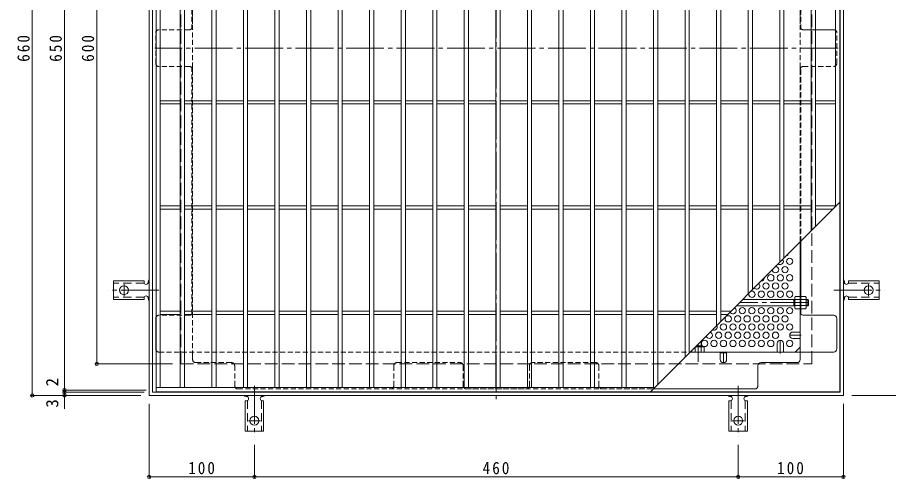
# Model space of a CAD drawing. Units: millimetres at full size, sheet at 1:4. Extents: x -950 to 1126, y -781 to 780.
# Drawn here: x -950 to -122, y -86 to 352 of the extents above; entities that cross this region are included whole.
import ezdxf
from ezdxf.enums import TextEntityAlignment as Align

# ---------------------------------------------------------------- set-up
doc = ezdxf.new("R2010")
doc.units = ezdxf.units.MM
doc.header["$LTSCALE"] = 4
doc.header["$PDMODE"] = 32
doc.header["$PDSIZE"] = 3.2
for name, pattern in [('CHAIN1', [8, 5, -1, 1, -1]), ('CHAIN2', [12, 9, -1, 1, -1]), ('DASHED1', [1.8, 1.2, -0.6]), ('DASHED2', [3, 2, -1]), ('DASHED3', [4, 3, -1])]:
    doc.linetypes.add(name, pattern=pattern)
for name, color, linetype, lineweight in [('A-1_躯体', 3, 'Continuous', 9), ('A-2_仕上', 3, 'Continuous', 9), ('A-4_その他', 7, 'Continuous', 9), ('A-6_寸法', 2, 'Continuous', 9), ('A-7_ハッチ', 2, 'Continuous', 9), ('A-8_記号', 2, 'Continuous', 9), ('A-A_ﾊｯﾁ-ﾜｸ', 3, 'Continuous', 9), ('A-B_ﾊｯﾁ', 2, 'Continuous', 9)]:
    doc.layers.add(name, color=color, linetype=linetype, lineweight=lineweight)
doc.styles.add('ＭＳ ゴシック', font='')
doc.styles.get('ＭＳ ゴシック').set_extended_font_data('MS Gothic')

msp = doc.modelspace()

# ---------------------------------------------------------------- linework, layer by layer
at = {"layer": 'A-1_躯体', "color": 2}
for p, q in [((-824.713, -6.838), (-824.713, 653.162)), ((-821.713, -3.838), (-821.713, 650.162)), ((-167.713, 650.162), (-167.713, -3.838)), ((-164.713, 653.162), (-164.713, -6.838)), ((-164.713, -6.838), (-824.713, -6.838)), ((-167.713, -3.838), (-821.713, -3.838))]:
    msp.add_line(p, q, dxfattribs=at)
at = {"layer": 'A-1_躯体', "color": 2, "linetype": 'DASHED3'}
for p, q in [((-794.713, 23.162), (-794.713, 623.161)), ((-194.713, 23.162), (-194.713, 623.161)), ((-794.713, 23.162), (-194.713, 23.162))]:
    msp.add_line(p, q, dxfattribs=at)
at = {"layer": 'A-1_躯体'}
for p, q in [((-210.913, 84.359), (-260.517, 84.359)), ((-211.913, 78.359), (-211.913, 84.359)), ((-211.913, 83.859), (-210.913, 83.859)), ((-198.413, 84.359), (-200.113, 84.359)), ((-200.113, 83.859), (-197.913, 83.859)), ((-198.413, 78.359), (-198.413, 84.359)), ((-198.413, 84.359), (-197.913, 83.859)), ((-197.913, 78.859), (-197.913, 83.859)), ((-210.913, 78.359), (-266.517, 78.359)), ((-211.913, 78.859), (-210.913, 78.859)), ((-200.113, 78.859), (-197.913, 78.859)), ((-198.413, 78.359), (-200.113, 78.359)), ((-198.413, 78.359), (-197.913, 78.859)), ((-299.913, 44.963), (-299.913, 39.359)), ((-305.413, 39.463), (-305.413, 39.359)), ((-304.517, 40.359), (-299.913, 40.359)), ((-300.413, 40.359), (-300.413, 39.359))]:
    msp.add_line(p, q, dxfattribs=at)
at = {"layer": 'A-1_躯体', "linetype": 'CHAIN2'}
for p, q in [((-197.913, 81.359), (-263.517, 81.359)), ((-302.913, 41.963), (-302.913, 25.126))]:
    msp.add_line(p, q, dxfattribs=at)
at = {"layer": 'A-2_仕上'}
for p, q in [((-818.213, -3.338), (-818.213, 646.662)), ((-814.212, 0.662), (-814.212, 642.662)), ((-795.213, 0.662), (-795.213, 642.662)), ((-791.213, 0.662), (-791.213, 642.662)), ((-765.213, 0.662), (-765.213, 642.662)), ((-761.213, 0.662), (-761.213, 642.662)), ((-735.213, 0.662), (-735.213, 642.662)), ((-731.213, 0.662), (-731.213, 642.662)), ((-705.213, 0.662), (-705.213, 642.662)), ((-701.213, 0.662), (-701.213, 642.662)), ((-675.213, 0.662), (-675.213, 642.662)), ((-671.213, 0.662), (-671.213, 642.662)), ((-645.213, 0.662), (-645.213, 642.662)), ((-641.213, 0.662), (-641.213, 642.662)), ((-615.213, 0.662), (-615.213, 642.662)), ((-611.213, 0.662), (-611.213, 642.662)), ((-585.213, 0.662), (-585.213, 642.662)), ((-581.213, 0.662), (-581.213, 642.662)), ((-555.213, 0.662), (-555.213, 642.662)), ((-551.213, 0.662), (-551.213, 642.662)), ((-525.213, 0.662), (-525.213, 642.662)), ((-521.213, 0.662), (-521.213, 642.662)), ((-495.213, 0.662), (-495.213, 642.662)), ((-491.213, 0.662), (-491.213, 642.662)), ((-465.213, 0.662), (-465.213, 642.662)), ((-461.213, 0.662), (-461.213, 642.662)), ((-435.213, 0.662), (-435.213, 642.662)), ((-431.213, 0.662), (-431.213, 642.662)), ((-405.213, 0.662), (-405.213, 642.662)), ((-401.213, 0.662), (-401.213, 642.662)), ((-375.213, 0.662), (-375.213, 642.662)), ((-371.213, 0.662), (-371.213, 642.662)), ((-345.213, 0.662), (-345.213, 642.662)), ((-341.213, 3.663), (-341.213, 642.662)), ((-315.213, 29.663), (-315.213, 642.662)), ((-311.213, 33.663), (-311.213, 642.662)), ((-285.212, 59.663), (-285.212, 642.662)), ((-281.213, 63.663), (-281.213, 642.662)), ((-255.212, 89.663), (-255.212, 642.662)), ((-251.212, 93.663), (-251.212, 642.662)), ((-225.212, 119.663), (-225.212, 642.662)), ((-221.212, 123.663), (-221.212, 642.662)), ((-195.212, 149.663), (-195.212, 642.662)), ((-191.212, 153.663), (-191.212, 642.662)), ((-172.212, 172.663), (-172.212, 642.662)), ((-814.212, 273.162), (-795.213, 273.162)), ((-814.212, 270.163), (-795.213, 270.163)), ((-791.213, 273.162), (-765.213, 273.162)), ((-791.213, 270.163), (-765.213, 270.163)), ((-761.213, 273.162), (-735.213, 273.162)), ((-761.213, 270.163), (-735.213, 270.163)), ((-731.213, 273.162), (-705.213, 273.162)), ((-731.213, 270.163), (-705.213, 270.163)), ((-701.213, 273.162), (-675.213, 273.162)), ((-701.213, 270.163), (-675.213, 270.163)), ((-671.213, 273.162), (-645.213, 273.162)), ((-671.213, 270.163), (-645.213, 270.163)), ((-641.213, 273.162), (-615.213, 273.162)), ((-641.213, 270.163), (-615.213, 270.163)), ((-611.213, 273.162), (-585.213, 273.162)), ((-611.213, 270.163), (-585.213, 270.163)), ((-581.213, 273.162), (-555.213, 273.162)), ((-581.213, 270.163), (-555.213, 270.163)), ((-551.213, 273.162), (-525.213, 273.162)), ((-551.213, 270.163), (-525.213, 270.163)), ((-521.213, 273.162), (-495.213, 273.162)), ((-521.213, 270.163), (-495.213, 270.163)), ((-491.213, 273.162), (-465.213, 273.162)), ((-491.213, 270.163), (-465.213, 270.163)), ((-461.213, 273.162), (-435.213, 273.162)), ((-461.213, 270.163), (-435.213, 270.163)), ((-431.213, 273.162), (-405.213, 273.162)), ((-431.213, 270.163), (-405.213, 270.163)), ((-401.213, 273.162), (-375.213, 273.162)), ((-401.213, 270.163), (-375.213, 270.163)), ((-371.213, 273.162), (-345.213, 273.162)), ((-371.213, 270.163), (-345.213, 270.163)), ((-341.213, 273.162), (-315.213, 273.162)), ((-341.213, 270.163), (-315.213, 270.163)), ((-311.213, 273.162), (-285.212, 273.162)), ((-311.213, 270.163), (-285.212, 270.163)), ((-281.213, 273.162), (-255.212, 273.162)), ((-281.213, 270.163), (-255.212, 270.163)), ((-251.212, 273.162), (-225.212, 273.162)), ((-251.212, 270.163), (-225.212, 270.163)), ((-221.212, 273.162), (-195.212, 273.162)), ((-221.212, 270.163), (-195.212, 270.163)), ((-191.212, 273.162), (-172.212, 273.162)), ((-191.212, 270.163), (-172.212, 270.163)), ((-168.212, 176.663), (-348.213, -3.338)), ((-814.212, 173.162), (-795.213, 173.162)), ((-814.212, 170.163), (-795.213, 170.163)), ((-791.213, 173.162), (-765.213, 173.162)), ((-791.213, 170.163), (-765.213, 170.163)), ((-761.213, 173.162), (-735.213, 173.162)), ((-761.213, 170.163), (-735.213, 170.163)), ((-731.213, 173.162), (-705.213, 173.162)), ((-731.213, 170.163), (-705.213, 170.163)), ((-701.213, 173.162), (-675.213, 173.162)), ((-701.213, 170.163), (-675.213, 170.163)), ((-671.213, 173.162), (-645.213, 173.162)), ((-671.213, 170.163), (-645.213, 170.163)), ((-641.213, 173.162), (-615.213, 173.162)), ((-641.213, 170.163), (-615.213, 170.163)), ((-611.213, 173.162), (-585.213, 173.162)), ((-611.213, 170.163), (-585.213, 170.163)), ((-581.213, 173.162), (-555.213, 173.162)), ((-581.213, 170.163), (-555.213, 170.163)), ((-551.213, 173.162), (-525.213, 173.162)), ((-551.213, 170.163), (-525.213, 170.163)), ((-521.213, 173.162), (-495.213, 173.162)), ((-521.213, 170.163), (-495.213, 170.163)), ((-491.213, 173.162), (-465.213, 173.162)), ((-491.213, 170.163), (-465.213, 170.163)), ((-461.213, 173.162), (-435.213, 173.162)), ((-461.213, 170.163), (-435.213, 170.163)), ((-431.213, 173.162), (-405.213, 173.162)), ((-431.213, 170.163), (-405.213, 170.163)), ((-401.213, 173.162), (-375.213, 173.162)), ((-401.213, 170.163), (-375.213, 170.163)), ((-371.213, 173.162), (-345.213, 173.162)), ((-371.213, 170.163), (-345.213, 170.163)), ((-341.213, 173.162), (-315.213, 173.162)), ((-341.213, 170.163), (-315.213, 170.163)), ((-311.213, 173.162), (-285.212, 173.162)), ((-311.213, 170.163), (-285.212, 170.163)), ((-281.213, 173.162), (-255.212, 173.162)), ((-281.213, 170.163), (-255.212, 170.163)), ((-251.212, 173.162), (-225.212, 173.162)), ((-251.212, 170.163), (-225.212, 170.163)), ((-221.212, 173.162), (-195.212, 173.162)), ((-221.212, 170.163), (-195.212, 170.163)), ((-191.212, 173.162), (-172.212, 173.162)), ((-191.212, 170.163), (-174.713, 170.163)), ((-814.212, 73.162), (-795.213, 73.162)), ((-814.212, 70.163), (-795.213, 70.163)), ((-791.213, 73.162), (-765.213, 73.162)), ((-791.213, 70.163), (-765.213, 70.163)), ((-761.213, 73.162), (-735.213, 73.162)), ((-761.213, 70.163), (-735.213, 70.163)), ((-731.213, 73.162), (-705.213, 73.162)), ((-731.213, 70.163), (-705.213, 70.163)), ((-701.213, 73.162), (-675.213, 73.162)), ((-701.213, 70.163), (-675.213, 70.163)), ((-671.213, 73.162), (-645.213, 73.162)), ((-671.213, 70.163), (-645.213, 70.163)), ((-641.213, 73.162), (-615.213, 73.162)), ((-641.213, 70.163), (-615.213, 70.163)), ((-611.213, 73.162), (-585.213, 73.162)), ((-611.213, 70.163), (-585.213, 70.163)), ((-581.213, 73.162), (-555.213, 73.162)), ((-581.213, 70.163), (-555.213, 70.163)), ((-551.213, 73.162), (-525.213, 73.162)), ((-551.213, 70.163), (-525.213, 70.163)), ((-521.213, 73.162), (-495.213, 73.162)), ((-521.213, 70.163), (-495.213, 70.163)), ((-491.213, 73.162), (-465.213, 73.162)), ((-491.213, 70.163), (-465.213, 70.163)), ((-461.213, 73.162), (-435.213, 73.162)), ((-461.213, 70.163), (-435.213, 70.163)), ((-431.213, 73.162), (-405.213, 73.162)), ((-431.213, 70.163), (-405.213, 70.163)), ((-401.213, 73.162), (-375.213, 73.162)), ((-401.213, 70.163), (-375.213, 70.163)), ((-371.213, 73.162), (-345.213, 73.162)), ((-371.213, 70.163), (-345.213, 70.163)), ((-341.213, 73.162), (-315.213, 73.162)), ((-341.213, 70.163), (-315.213, 70.163)), ((-311.213, 73.162), (-285.212, 73.162)), ((-311.213, 70.163), (-285.212, 70.163)), ((-281.213, 73.162), (-271.713, 73.162)), ((-281.213, 70.163), (-274.713, 70.163)), ((-344.213, 0.662), (-818.213, 0.662))]:
    msp.add_line(p, q, dxfattribs=at)
msp.add_lwpolyline([(-168.212, 646.662), (-168.212, -3.338), (-818.213, -3.338)], dxfattribs=at)
at = {"layer": 'A-4_その他'}
for p, q in [((-935.923, 653.162), (-935.923, -6.838)), ((-905.318, -1.838), (-905.318, 648.162)), ((-874.713, 623.161), (-874.713, 23.162)), ((-875.913, 23.162), (-802.713, 23.162)), ((-937.123, -6.838), (-832.713, -6.838)), ((-906.518, -1.838), (-827.713, -1.838)), ((-906.518, -3.838), (-829.713, -3.838)), ((-905.318, -3.838), (-905.318, -1.838)), ((-905.318, -19.617), (-905.318, -3.838)), ((-86.136, -6.838), (-156.713, -6.838)), ((-824.713, -85.415), (-824.713, -14.838)), ((-164.713, -85.415), (-164.713, -14.838)), ((-724.712, -85.415), (-724.712, -53.838)), ((-264.713, -85.415), (-264.713, -53.838)), ((-824.713, -84.215), (-724.712, -84.215)), ((-724.712, -84.215), (-264.713, -84.215)), ((-264.713, -84.215), (-164.713, -84.215))]:
    msp.add_line(p, q, dxfattribs=at)
for p in [(-874.713, 23.162), (-935.923, -6.838), (-905.318, -1.838), (-905.318, -3.838), (-905.318, -6.838), (-824.713, -84.215), (-724.712, -84.215), (-264.713, -84.215), (-164.713, -84.215)]:
    msp.add_point(p, dxfattribs=at)
at = {"layer": 'A-6_寸法'}
for centre in [(-215.713, 120.512), (-233.713, 104.924), (-224.713, 104.924), (-220.213, 112.718), (-215.713, 104.924), (-238.213, 97.13), (-229.213, 97.13), (-220.213, 97.13), (-242.713, 89.335), (-233.713, 89.335), (-224.713, 89.335), (-215.713, 89.335), (-260.713, 73.747), (-251.713, 73.747), (-242.713, 73.747), (-233.713, 73.747), (-224.713, 73.747), (-215.713, 73.747), (-274.213, 65.953), (-265.213, 65.953), (-256.213, 65.953), (-247.213, 65.953), (-238.213, 65.953), (-229.213, 65.953), (-220.213, 65.953), (-278.713, 58.158), (-269.713, 58.158), (-260.713, 58.158), (-251.713, 58.158), (-242.713, 58.158), (-233.713, 58.158), (-224.713, 58.158), (-215.713, 58.158), (-283.213, 50.364), (-274.213, 50.364), (-265.213, 50.364), (-256.213, 50.364), (-247.213, 50.364), (-238.213, 50.364), (-229.213, 50.364), (-296.713, 42.57), (-287.713, 42.57), (-278.713, 42.57), (-269.713, 42.57), (-260.713, 42.57), (-251.713, 42.57), (-242.713, 42.57), (-233.713, 42.57), (-215.713, 42.57)]:
    msp.add_circle(centre, 3, dxfattribs=at)
for centre, start, end in [((-220.213, 128.306), 284.19114, 345.80886), ((-224.713, 120.512), 229.72788, 40.27212), ((-229.213, 112.718), 181.04974, 88.95026), ((-247.213, 97.13), 217.783, 52.217), ((-242.713, 104.924), 265.60418, 4.39582), ((-251.713, 89.335), 160.56655, 109.43345), ((-256.213, 81.541), 69.91728, 110.08272), ((-247.213, 81.541), 69.91728, 110.08272), ((-238.213, 81.541), 69.91728, 110.08272), ((-229.213, 81.541), 69.91728, 110.08272), ((-220.213, 81.541), 69.91728, 110.08272), ((-269.713, 73.747), 205.5078, 64.4922), ((-287.713, 58.158), 238.57556, 31.42444), ((-292.213, 50.364), 192.19854, 77.80146)]:
    msp.add_arc(centre, 3, start, end, dxfattribs=at)
at = {"layer": 'A-7_ハッチ', "linetype": 'CHAIN2'}
for p, q in [((-494.713, 656.759), (-494.713, -10.435)), ((-169.556, 323.162), (-819.438, 323.162))]:
    msp.add_line(p, q, dxfattribs=at)
at = {"layer": 'A-7_ハッチ', "linetype": 'DASHED1'}
for p, q in [((-783.513, 618.966), (-783.513, 27.359)), ((-205.913, 138.963), (-205.913, 618.966)), ((-784.313, 576.004), (-784.313, 341.623)), ((-205.113, 576.009), (-205.113, 341.623)), ((-786.513, 340.663), (-815.516, 340.663)), ((-173.909, 340.663), (-202.913, 340.663)), ((-818.516, 308.662), (-818.516, 337.663)), ((-170.909, 308.662), (-170.909, 337.663)), ((-786.513, 305.662), (-815.516, 305.662)), ((-784.313, 70.32), (-784.313, 304.701)), ((-205.113, 139.763), (-205.113, 304.701)), ((-202.913, 305.662), (-173.909, 305.662)), ((-205.113, 84.359), (-205.913, 84.359)), ((-205.113, 78.159), (-205.913, 78.159)), ((-818.516, 37.359), (-818.516, 66.36)), ((-786.513, 69.36), (-815.516, 69.36)), ((-815.516, 34.359), (-310.517, 34.359)), ((-746.512, 24.359), (-780.513, 24.359)), ((-743.512, 21.359), (-743.512, 2.359)), ((-592.213, 21.359), (-592.213, 2.359)), ((-589.213, 24.359), (-529.213, 24.359)), ((-526.213, 21.359), (-526.213, 2.359)), ((-463.213, 21.359), (-463.213, 2.359)), ((-400.213, 24.359), (-460.213, 24.359)), ((-397.213, 21.359), (-397.213, 2.359)), ((-740.512, -0.641), (-595.213, -0.641)), ((-523.213, -0.641), (-466.213, -0.641)), ((-394.213, -0.641), (-345.517, -0.641))]:
    msp.add_line(p, q, dxfattribs=at)
at = {"layer": 'A-7_ハッチ'}
for p, q in [((-205.913, 27.359), (-205.913, 138.963)), ((-205.113, 70.32), (-205.113, 139.763)), ((-173.909, 69.36), (-202.913, 69.36)), ((-170.909, 37.359), (-170.909, 66.36)), ((-310.517, 34.359), (-173.909, 34.359)), ((-281.713, 33.559), (-275.713, 33.559)), ((-210.525, 34.359), (-205.913, 38.971)), ((-245.914, 2.359), (-245.914, 21.359)), ((-242.914, 24.359), (-208.913, 24.359)), ((-345.517, -0.641), (-248.914, -0.641))]:
    msp.add_line(p, q, dxfattribs=at)
at = {"layer": 'A-7_ハッチ', "linetype": 'DASHED1'}
for centre, start, end in [((-815.516, 337.663), 90, 180), ((-786.513, 343.663), 270, 0), ((-202.913, 343.663), 180, 270), ((-173.909, 337.663), 0, 90), ((-815.516, 308.662), 180, 270), ((-173.909, 308.662), 270, 0), ((-786.513, 302.662), 0, 90), ((-202.913, 302.662), 90, 180), ((-815.516, 66.36), 90, 180), ((-786.513, 72.36), 270, 0), ((-815.516, 37.359), 180, 270), ((-780.513, 27.359), 180, 270), ((-746.512, 21.359), 0, 90), ((-589.213, 21.359), 90, 180), ((-529.213, 21.359), 0, 90), ((-460.213, 21.359), 90, 180), ((-400.213, 21.359), 0, 90), ((-740.512, 2.359), 180, 270), ((-595.213, 2.359), 270, 0), ((-523.213, 2.359), 180, 270), ((-466.213, 2.359), 270, 0), ((-394.213, 2.359), 180, 270)]:
    msp.add_arc(centre, 3, start, end, dxfattribs=at)
at = {"layer": 'A-7_ハッチ'}
for centre, start, end in [((-202.913, 72.36), 180, 270), ((-173.909, 66.36), 0, 90), ((-173.909, 37.359), 270, 0), ((-208.913, 27.359), 270, 0), ((-242.914, 21.359), 90, 180), ((-248.914, 2.359), 270, 0)]:
    msp.add_arc(centre, 3, start, end, dxfattribs=at)
at = {"layer": 'A-8_記号', "linetype": 'CHAIN1'}
for p, q in [((-204.713, 50.364), (-215.713, 50.364)), ((-224.713, 33.159), (-224.713, 45.509)), ((-278.713, 34.359), (-278.713, 24.359))]:
    msp.add_line(p, q, dxfattribs=at)
at = {"layer": 'A-8_記号'}
for p, q in [((-212.713, 53.364), (-205.913, 53.364)), ((-227.713, 42.509), (-227.713, 34.359)), ((-221.713, 42.509), (-221.713, 34.359)), ((-212.713, 47.364), (-205.913, 47.364)), ((-281.713, 27.359), (-281.713, 34.359)), ((-275.713, 27.359), (-275.713, 34.359))]:
    msp.add_line(p, q, dxfattribs=at)
for centre, start, end in [((-212.713, 50.364), 90, 270), ((-224.713, 42.509), 0, 180), ((-278.713, 27.359), 180, 0)]:
    msp.add_arc(centre, 3, start, end, dxfattribs=at)
at = {"layer": 'A-A_ﾊｯﾁ-ﾜｸ', "color": 2, "linetype": 'DASHED1'}
for p, q in [((-783.513, 574.129), (-783.513, 343.663)), ((-205.913, 574.129), (-205.913, 343.663)), ((-786.513, 340.663), (-815.516, 340.663)), ((-202.913, 340.663), (-173.909, 340.663)), ((-818.516, 308.662), (-818.516, 337.663)), ((-170.909, 308.662), (-170.909, 337.663)), ((-786.513, 305.662), (-815.516, 305.662)), ((-783.513, 302.662), (-783.513, 72.36)), ((-205.913, 302.662), (-205.913, 138.963)), ((-202.913, 305.662), (-173.909, 305.662)), ((-818.516, 66.36), (-818.516, 37.359)), ((-786.513, 69.36), (-815.516, 69.36)), ((-815.516, 34.359), (-783.513, 34.359)), ((-783.513, 27.359), (-783.513, 34.359)), ((-780.513, 24.359), (-746.512, 24.359)), ((-743.512, 21.359), (-743.512, 2.359)), ((-740.512, -0.641), (-345.517, -0.641))]:
    msp.add_line(p, q, dxfattribs=at)
at = {"layer": 'A-A_ﾊｯﾁ-ﾜｸ'}
for p, q in [((-829.713, 101.913), (-858.713, 101.913)), ((-858.713, 84.413), (-858.713, 101.913)), ((-829.713, 101.913), (-829.713, 100.663)), ((-825.713, 101.163), (-825.713, 100.663)), ((-163.713, 101.163), (-163.713, 100.663)), ((-159.713, 101.913), (-159.713, 100.663)), ((-159.713, 101.913), (-130.713, 101.913)), ((-130.713, 84.413), (-130.713, 101.913)), ((-829.713, 84.413), (-858.713, 84.413)), ((-829.713, 84.413), (-829.713, 85.663)), ((-825.713, 85.667), (-825.713, 85.154)), ((-163.713, 85.667), (-163.713, 85.154)), ((-159.713, 84.413), (-159.713, 85.663)), ((-159.713, 84.413), (-130.713, 84.413)), ((-732.208, -7.838), (-732.721, -7.838)), ((-716.713, -7.838), (-717.212, -7.838)), ((-272.208, -7.838), (-272.721, -7.838)), ((-256.713, -7.838), (-257.213, -7.838)), ((-733.462, -11.838), (-732.212, -11.838)), ((-733.462, -11.838), (-733.462, -40.838)), ((-715.962, -11.838), (-717.212, -11.838)), ((-715.962, -11.838), (-715.962, -40.838)), ((-273.463, -11.838), (-272.213, -11.838)), ((-273.463, -11.838), (-273.463, -40.838)), ((-255.963, -11.838), (-257.213, -11.838)), ((-255.963, -11.838), (-255.963, -40.838)), ((-733.462, -40.838), (-715.962, -40.838)), ((-273.463, -40.838), (-255.963, -40.838))]:
    msp.add_line(p, q, dxfattribs=at)
at = {"layer": 'A-A_ﾊｯﾁ-ﾜｸ', "linetype": 'DASHED2'}
for p, q in [((-829.567, 99.913), (-858.713, 99.913)), ((-159.859, 99.913), (-130.713, 99.913)), ((-829.567, 86.413), (-858.713, 86.413)), ((-159.859, 86.413), (-130.713, 86.413)), ((-731.462, -11.692), (-731.462, -40.838)), ((-717.962, -11.692), (-717.962, -40.838)), ((-271.463, -11.692), (-271.463, -40.838)), ((-257.963, -11.692), (-257.963, -40.838))]:
    msp.add_line(p, q, dxfattribs=at)
at = {"layer": 'A-A_ﾊｯﾁ-ﾜｸ', "color": 7, "linetype": 'CHAIN2'}
for p, q in [((-815.712, 93.163), (-863.713, 93.163)), ((-848.713, 98.939), (-848.713, 87.387)), ((-173.714, 93.163), (-125.713, 93.163)), ((-140.713, 98.939), (-140.713, 87.387)), ((-724.712, 2.163), (-724.712, -45.838)), ((-264.713, 2.163), (-264.713, -45.838)), ((-718.936, -30.838), (-730.488, -30.838)), ((-258.937, -30.838), (-270.489, -30.838))]:
    msp.add_line(p, q, dxfattribs=at)
at = {"layer": 'A-A_ﾊｯﾁ-ﾜｸ'}
for centre in [(-848.713, 93.163), (-140.713, 93.163), (-724.712, -30.838), (-264.713, -30.838)]:
    msp.add_circle(centre, 4.25, dxfattribs=at)
at = {"layer": 'A-A_ﾊｯﾁ-ﾜｸ', "color": 2, "linetype": 'DASHED1'}
for centre, start, end in [((-815.516, 337.663), 90, 180), ((-786.513, 343.663), 270, 0), ((-202.913, 343.663), 180, 270), ((-173.909, 337.663), 0, 90), ((-815.516, 308.662), 180, 270), ((-173.909, 308.662), 270, 0), ((-786.513, 302.662), 0, 90), ((-202.913, 302.662), 90, 180), ((-815.516, 66.36), 90, 180), ((-786.513, 72.36), 270, 0), ((-815.516, 37.359), 180, 270), ((-780.513, 27.359), 180, 270), ((-746.512, 21.359), 0, 90), ((-740.512, 2.359), 180, 270)]:
    msp.add_arc(centre, 3, start, end, dxfattribs=at)
at = {"layer": 'A-A_ﾊｯﾁ-ﾜｸ'}
for centre, start, end in [((-827.713, 100.663), 180, 0), ((-823.713, 101.163), 119.99951, 179.72403), ((-165.713, 101.163), 0.27597, 60.00049), ((-161.713, 100.663), 180, 0), ((-827.713, 85.663), 0.13329, 180), ((-823.713, 85.163), 180.24162, 240.00072), ((-165.713, 85.163), 299.99928, 359.75838), ((-161.713, 85.663), 0, 179.86671), ((-732.713, -5.838), 209.99928, 269.75838), ((-732.212, -9.838), 270, 89.86671), ((-717.212, -9.838), 90, 270), ((-716.713, -5.838), 270.27597, 330.00049), ((-272.713, -5.838), 209.99928, 269.75838), ((-272.213, -9.838), 270, 89.86671), ((-257.213, -9.838), 90, 270), ((-256.713, -5.838), 270.27597, 330.00049)]:
    msp.add_arc(centre, 2, start, end, dxfattribs=at)
at = {"layer": 'A-B_ﾊｯﾁ'}
for p, q in [((-210.913, 86.359), (-210.48, 87.109)), ((-210.913, 76.359), (-210.913, 86.359)), ((-205.913, 87.109), (-210.48, 87.109)), ((-210.48, 84.222), (-205.913, 84.222)), ((-205.913, 75.609), (-205.913, 87.109)), ((-205.113, 75.609), (-205.113, 87.109)), ((-205.113, 87.109), (-200.546, 87.109)), ((-200.546, 84.222), (-205.113, 84.222)), ((-200.113, 86.359), (-200.546, 87.109)), ((-200.113, 76.359), (-200.113, 86.359)), ((-210.913, 76.359), (-210.48, 75.609)), ((-210.48, 78.495), (-205.913, 78.495)), ((-205.913, 75.609), (-210.48, 75.609)), ((-200.546, 78.495), (-205.113, 78.495)), ((-205.113, 75.609), (-200.546, 75.609)), ((-200.113, 76.359), (-200.546, 75.609)), ((-308.663, 34.359), (-308.663, 36.213)), ((-305.776, 38.926), (-305.776, 34.359)), ((-305.517, 39.359), (-297.913, 39.359)), ((-300.05, 38.926), (-300.05, 34.359)), ((-297.913, 39.359), (-297.163, 38.926)), ((-297.163, 34.359), (-297.163, 38.926))]:
    msp.add_line(p, q, dxfattribs=at)
for centre, radius, start, end in [((-207.631, 85.464), 3.29, 149.99998, 176.07924), ((-208.178, 85.699), 2.735, 180.2103, 212.68507), ((-201.23, 81.359), 9.683, 162.79973, 197.20026), ((-203.395, 85.464), 3.29, 3.92076, 30.00002), ((-202.848, 85.699), 2.735, 327.31493, 359.7897), ((-209.796, 81.359), 9.683, 342.79974, 17.20027), ((-208.178, 77.019), 2.735, 147.31491, 179.78969), ((-207.631, 77.253), 3.29, 183.92075, 210), ((-202.848, 77.019), 2.735, 0.21031, 32.68509), ((-203.395, 77.253), 3.29, 330, 356.07925), ((-307.253, 36.624), 2.735, 57.31491, 59.9618), ((-302.913, 29.676), 9.683, 72.79973, 107.20026), ((-298.573, 36.624), 2.735, 90.2103, 122.68507), ((-298.808, 36.077), 3.29, 59.99998, 86.07924)]:
    msp.add_arc(centre, radius, start, end, dxfattribs=at)

# ---------------------------------------------------------------- texts
at = {"layer": 'A-4_その他', "color": 2, "style": 'ＭＳ ゴシック'}
for s, p in [('2', (-907.718, 1.743)), ('3', (-907.718, -18.394))]:
    msp.add_text(s, height=11.73, rotation=90, dxfattribs=at).set_placement(p, align=Align.BOTTOM_LEFT)
at = {"layer": 'A-4_その他', "color": 2, "char_height": 11.73, "attachment_point": 7, "rotation": 90, "style": 'ＭＳ ゴシック'}
for s, insert in [('\\T1.27;\\W0.9;660', (-938.323, 310.162)), ('\\T1.27;\\W0.9;650', (-907.718, 310.162)), ('\\T1.27;\\W0.9;600', (-877.113, 310.162))]:
    msp.add_mtext(s, dxfattribs=dict(at, insert=insert))
at = {"layer": 'A-4_その他', "color": 2, "char_height": 11.73, "attachment_point": 7, "style": 'ＭＳ ゴシック'}
for s, insert in [('\\T1.27;\\W0.9;100', (-787.713, -81.815)), ('\\T1.27;\\W0.9;460', (-507.713, -81.815)), ('\\T1.27;\\W0.9;100', (-227.713, -81.815))]:
    msp.add_mtext(s, dxfattribs=dict(at, insert=insert))

doc.saveas('drawing.dxf')
